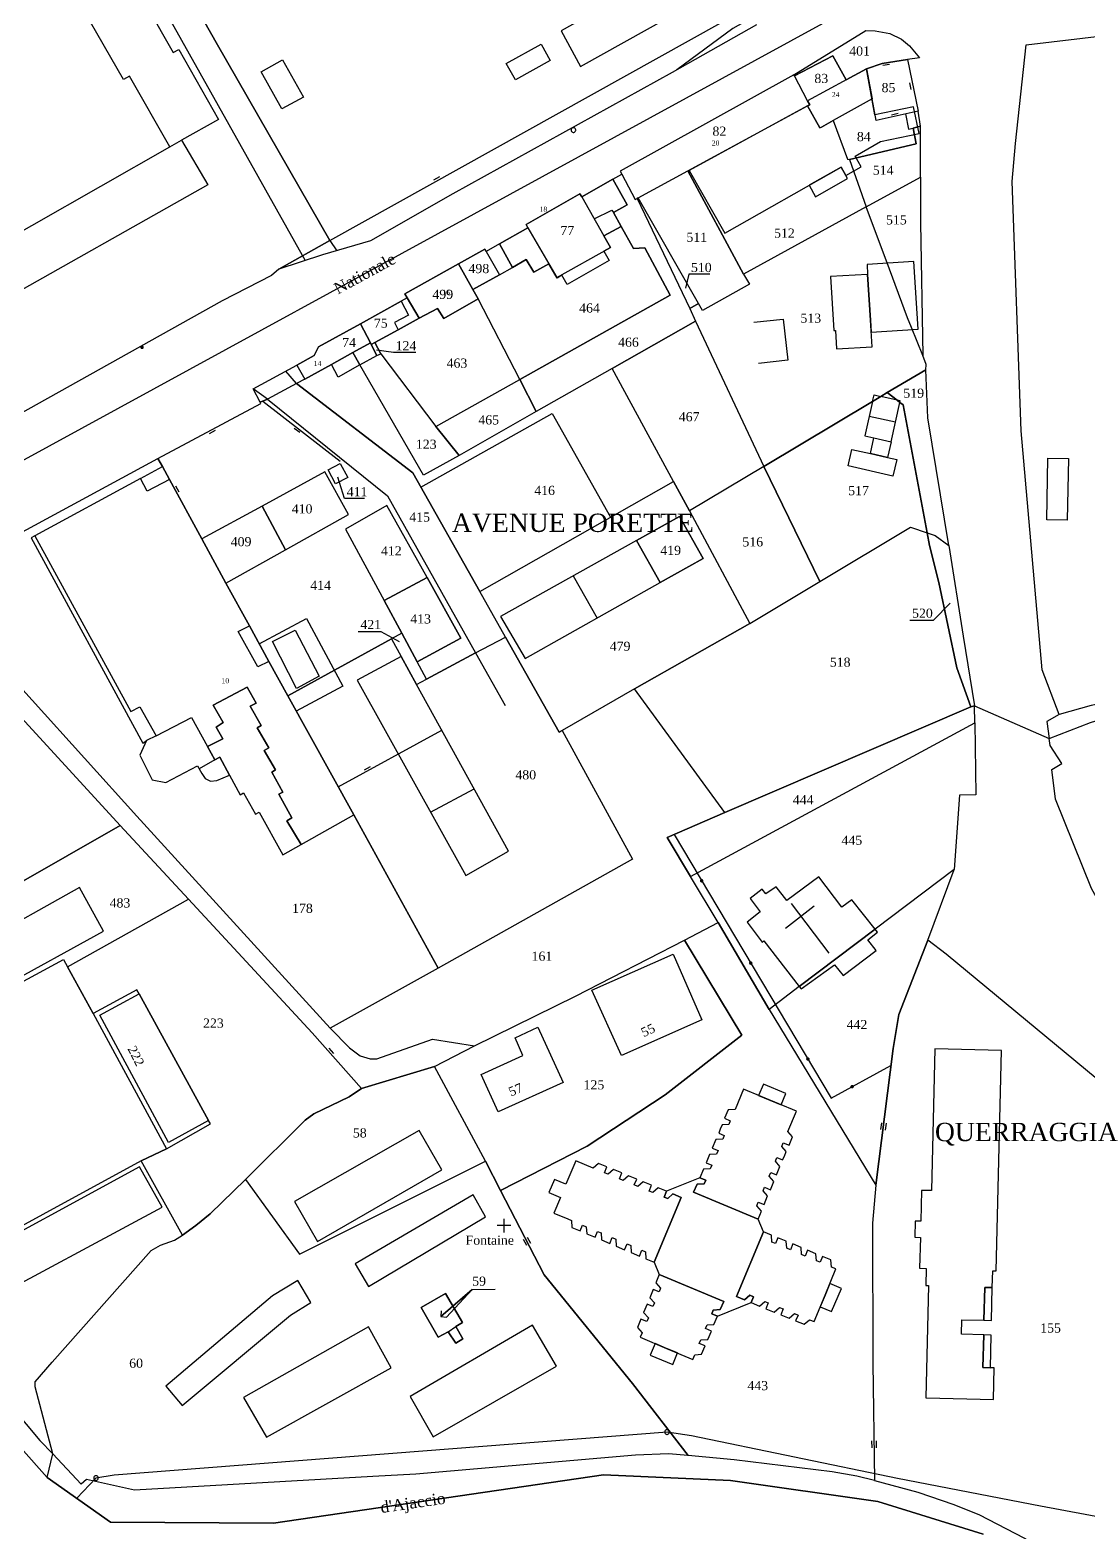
# Model space of a CAD drawing. Extents: x 1207496 to 1208323, y 6152740 to 6153721.
# Drawn here: x 1207874.5 to 1208105.9, y 6153068.9 to 6153397.5 of the extents above; entities that cross this region are included whole.
import ezdxf

# ---------------------------------------------------------------- set-up
doc = ezdxf.new("R2010")
doc.units = 0
doc.linetypes.add('CONTINU', pattern=[0])
doc.layers.get('0').update_dxf_attribs({"linetype": 'CONTINU'})
for name, color, linetype in [('1LIEUDIT', 7, 'CONTINU'), ('1PARCELLE', 7, 'CONTINU'), ('1SECTION', 7, 'CONTINU'), ('1SUBDSECT', 7, 'CONTINU'), ('1TRONFLUV', 7, 'CONTINU'), ('1TROUPARCELLE', 7, 'CONTINU'), ('1ZONCOMM', 7, 'CONTINU'), ('3BATIDUR', 7, 'CONTINU'), ('3BATILEGER', 7, 'CONTINU'), ('3BORNE', 7, 'CONTINU'), ('3CALVAIRE', 7, 'CONTINU'), ('3CALVAIRETEX', 7, 'CONTINU'), ('3CHEMIN', 7, 'CONTINU'), ('3CLOTMI', 7, 'CONTINU'), ('3CLOTNONMI', 7, 'CONTINU'), ('3EGLISE', 7, 'CONTINU'), ('3FISCLINE', 7, 'CONTINUOUS'), ('3FLECHEPAR', 7, 'CONTINU'), ('3GAZODUC', 7, 'CONTINU'), ('3LIEUDITTEX', 7, 'CONTINU'), ('3MURMI', 7, 'CONTINU'), ('3MURNONMI', 7, 'CONTINU'), ('3NUMVOIE', 7, 'CONTINU'), ('3PARCELLETEX', 7, 'CONTINU'), ('3PISCINE', 7, 'CONTINUOUS'), ('3TOPOLINE', 7, 'CONTINU'), ('3ZONCOMMTEX', 7, 'CONTINU')]:
    doc.layers.add(name, color=color, linetype=linetype)
doc.styles.get("Standard").update_dxf_attribs({"font": 'Times New Roman'})

# ---------------------------------------------------------------- blocks, each defined once
blk = doc.blocks.new('BORLIPRO')
blk.add_lwpolyline([(-0.07, 0.5), (-0.19, 0.47), (-0.31, 0.4), (-0.4, 0.31), (-0.47, 0.19), (-0.5, 0.07), (-0.5, -0.07), (-0.47, -0.19), (-0.4, -0.31), (-0.31, -0.4), (-0.19, -0.47), (-0.07, -0.5), (0.07, -0.5), (0.19, -0.47), (0.31, -0.4), (0.4, -0.31), (0.47, -0.19), (0.5, -0.07), (0.5, 0.07), (0.47, 0.19), (0.4, 0.31), (0.31, 0.4), (0.19, 0.47), (0.07, 0.5)], close=True)
blk = doc.blocks.new('CLOTMI')
at = {"const_width": 0.38}
blk.add_lwpolyline([(-0.19, 0, 1), (0.19, 0, 1)], format="xyb", close=True, dxfattribs=at)
blk = doc.blocks.new('MURNOMI')
blk.add_line((-0.75, 0.5), (0.75, 0.5))
blk = doc.blocks.new('MURMI')
for p, q in [((-0.75, 0.5), (0.75, 0.5)), ((-0.75, -0.5), (0.75, -0.5))]:
    blk.add_line(p, q)
blk = doc.blocks.new('DETATOPO')
for points in [[(-1.5, 0), (1.5, 0)], [(0, -1.5), (0, 1.5)]]:
    blk.add_lwpolyline(points)
blk = doc.blocks.new('CLOTNOMI')
at = {"const_width": 0.38}
blk.add_lwpolyline([(-0.19, 0.37, 1), (0.19, 0.37, 1)], format="xyb", close=True, dxfattribs=at)

msp = doc.modelspace()

# ---------------------------------------------------------------- linework, layer by layer
at = {"layer": '1LIEUDIT'}
for points in [[(1207775.81, 6153196.44), (1207878.24, 6153081.04), (1207879.46, 6153086.2), (1207875.61, 6153100.84), (1207875.65, 6153101.96), (1207879.35, 6153106.26), (1207901.01, 6153130.67), (1207903, 6153131.85), (1207906.11, 6153132.93), (1207907.84, 6153134.02), (1207910.77, 6153136.16), (1207913.85, 6153138.65), (1207921.56, 6153146.16), (1207934.64, 6153159.12), (1207936.55, 6153160.53), (1207944.21, 6153164.26), (1207946.92, 6153166.09), (1207962.9, 6153170.89), (1207971.65, 6153175.39), (1207993.67, 6153186.29), (1208017.52, 6153198.54), (1208024.84, 6153202.36), (1208018.79, 6153212.41), (1208013.73, 6153220.95), (1208026.29, 6153226.39), (1208080.05, 6153249.49), (1208080.85, 6153249.76), (1208097.19, 6153242.63), (1208106.24, 6153246.07)], [(1208082.8, 6153068.65), (1208059.73, 6153075.78), (1208027.53, 6153080.37), (1207999.79, 6153081.63), (1207927.74, 6153071.06), (1207892.07, 6153071.29), (1207878.24, 6153081.04), (1207879.46, 6153086.2), (1207875.61, 6153100.84), (1207875.65, 6153101.96), (1207879.35, 6153106.26), (1207901.01, 6153130.67), (1207903, 6153131.85), (1207906.11, 6153132.93), (1207907.84, 6153134.02), (1207910.77, 6153136.16), (1207913.85, 6153138.65), (1207921.56, 6153146.16), (1207934.64, 6153159.12), (1207936.55, 6153160.53), (1207944.21, 6153164.26), (1207946.92, 6153166.09), (1207962.9, 6153170.89), (1207971.65, 6153175.39), (1207971.65, 6153175.39), (1207993.67, 6153186.29), (1208017.52, 6153198.54), (1208024.84, 6153202.36), (1208018.79, 6153212.41), (1208013.73, 6153220.95), (1208026.29, 6153226.39), (1208080.05, 6153249.49), (1208080.85, 6153249.76), (1208097.19, 6153242.63), (1208106.24, 6153246.07)]]:
    msp.add_lwpolyline(points, dxfattribs=at)
at = {"layer": '1PARCELLE'}
for points in [[(1207801.03, 6153432.57), (1207871.32, 6153472.1), (1207874.55, 6153466.43), (1207915.5, 6153394.27), (1207940.05, 6153351.5), (1207928.91, 6153345.23), (1207927.25, 6153343.82), (1207916.49, 6153338.29), (1207867.15, 6153310.73), (1207837.82, 6153363.09), (1207827.27, 6153380.56), (1207803.28, 6153422.78), (1207798.49, 6153431.11), (1207801.03, 6153432.57)], [(1208057.28, 6153389.02), (1208052.8, 6153386.57), (1208049.93, 6153391.84), (1208041.54, 6153387.47), (1208041.43, 6153387.68), (1208057.12, 6153397.41), (1208059.2, 6153397.32), (1208062.35, 6153396.69), (1208064.9, 6153395.51), (1208066.7, 6153394.02), (1208068.83, 6153391.43), (1208066.2, 6153391.02), (1208060.72, 6153390.19), (1208057.28, 6153389.02)], [(1208058.49, 6153382.42), (1208049.97, 6153377.68), (1208047.41, 6153376.26), (1208047.05, 6153376.06), (1208044.37, 6153380.87), (1208044.86, 6153381.13), (1208044.4, 6153381.99), (1208041.54, 6153387.47), (1208049.93, 6153391.84), (1208052.8, 6153386.57), (1208057.28, 6153389.02), (1208058.49, 6153382.42)], [(1208068.54, 6153379.72), (1208059.36, 6153377.7), (1208058.49, 6153382.42), (1208057.28, 6153389.02), (1208060.72, 6153390.19), (1208066.2, 6153391.02), (1208068.54, 6153379.72)], [(1208018.24, 6153366.66), (1208044.37, 6153380.87), (1208044.86, 6153381.13), (1208044.4, 6153381.99), (1208041.54, 6153387.47), (1208041.43, 6153387.68), (1208003.48, 6153366.65), (1208003.84, 6153365.94), (1208006.72, 6153360.41), (1208007.18, 6153360.66), (1208007.37, 6153360.76), (1208018.24, 6153366.66)], [(1208053.56, 6153369.19), (1208068.11, 6153372.62), (1208067.44, 6153376.03), (1208069.05, 6153376.43), (1208068.54, 6153379.72), (1208059.36, 6153377.7), (1208058.49, 6153382.42), (1208049.97, 6153377.68), (1208053.14, 6153369.26), (1208053.56, 6153369.19)], [(1208057.22, 6153358.81), (1208030.39, 6153344.07), (1208018.24, 6153366.66), (1208044.37, 6153380.87), (1208047.05, 6153376.06), (1208047.41, 6153376.26), (1208049.97, 6153377.68), (1208053.14, 6153369.26), (1208053.56, 6153369.19), (1208057.22, 6153358.81)], [(1208057.22, 6153358.81), (1208069.07, 6153365.3), (1208069.05, 6153376.43), (1208067.44, 6153376.03), (1208068.11, 6153372.62), (1208053.56, 6153369.19), (1208057.22, 6153358.81)], [(1208018.68, 6153336.58), (1208019.92, 6153333.81), (1208001.68, 6153323.48), (1207985.08, 6153314.05), (1207981.5, 6153321.05), (1208014.41, 6153339.52), (1208008.85, 6153349.88), (1208006.37, 6153349.68), (1208003.67, 6153354.56), (1208002, 6153357.57), (1208005.02, 6153359.25), (1208001.85, 6153364.84), (1208003.84, 6153365.94), (1208006.72, 6153360.41), (1208007.18, 6153360.66), (1208018.68, 6153336.58)], [(1208030.39, 6153344.07), (1208031.68, 6153341.9), (1208021.45, 6153336.16), (1208020.59, 6153337.67), (1208007.37, 6153360.76), (1208018.24, 6153366.66), (1208030.39, 6153344.07)], [(1208003.67, 6153354.56), (1208002, 6153357.57), (1208005.02, 6153359.25), (1208001.85, 6153364.84), (1207995.05, 6153361.01), (1207994.61, 6153361.67), (1207982.93, 6153354.97), (1207983.3, 6153354.26), (1207977.06, 6153350.71), (1207979.92, 6153345.57), (1207982.88, 6153347.34), (1207984.61, 6153344.53), (1207987.84, 6153346.33), (1207989.59, 6153343.39), (1208001.35, 6153349.93), (1207999.91, 6153352.47), (1208003.67, 6153354.56)], [(1208069.55, 6153326.31), (1208067.09, 6153332.41), (1208066.22, 6153334.57), (1208062.27, 6153345.2), (1208057.22, 6153358.81), (1208069.07, 6153365.3), (1208069.08, 6153355.33), (1208069.55, 6153326.31)], [(1208018.68, 6153336.58), (1208020.59, 6153337.67), (1208007.37, 6153360.76), (1208007.18, 6153360.66), (1208018.68, 6153336.58)], [(1208061.81, 6153318.2), (1208070.23, 6153323.19), (1208070.33, 6153324.37), (1208069.55, 6153326.31), (1208067.09, 6153332.41), (1208066.22, 6153334.57), (1208062.27, 6153345.2), (1208057.22, 6153358.81), (1208030.39, 6153344.07), (1208031.68, 6153341.9), (1208021.45, 6153336.16), (1208020.59, 6153337.67), (1208018.68, 6153336.58), (1208019.92, 6153333.81), (1208034.85, 6153302.07), (1208058.61, 6153316.28), (1208060.41, 6153317.36), (1208061.81, 6153318.2)], [(1208003.67, 6153354.56), (1208006.37, 6153349.68), (1208008.85, 6153349.88), (1208014.41, 6153339.52), (1207981.5, 6153321.05), (1207972.46, 6153338.68), (1207971.27, 6153340.77), (1207977.06, 6153343.95), (1207979.92, 6153345.57), (1207982.88, 6153347.34), (1207984.61, 6153344.53), (1207987.84, 6153346.33), (1207989.59, 6153343.39), (1208001.35, 6153349.93), (1207999.91, 6153352.47), (1208003.67, 6153354.56)], [(1207968.1, 6153346.34), (1207971.27, 6153340.77), (1207977.06, 6153343.95), (1207979.92, 6153345.57), (1207977.06, 6153350.71), (1207974.16, 6153349.03), (1207973.87, 6153349.54), (1207968.1, 6153346.34)], [(1207968.1, 6153346.34), (1207971.27, 6153340.77), (1207972.46, 6153338.68), (1207964.9, 6153334.42), (1207963.53, 6153336.62), (1207959.56, 6153334.45), (1207956.93, 6153338.9), (1207956.38, 6153339.83), (1207968.1, 6153346.34)], [(1207946.7, 6153333.26), (1207948.88, 6153329.1), (1207949.06, 6153328.76), (1207949.87, 6153329.18), (1207954.96, 6153331.9), (1207959.56, 6153334.45), (1207956.93, 6153338.9), (1207955.64, 6153338.22), (1207946.7, 6153333.26)], [(1207981.5, 6153321.05), (1207972.46, 6153338.68), (1207964.9, 6153334.42), (1207963.53, 6153336.62), (1207959.56, 6153334.45), (1207954.96, 6153331.9), (1207949.87, 6153329.18), (1207951.19, 6153326.72), (1207963.21, 6153310.78), (1207981.5, 6153321.05)], [(1207945.03, 6153326.97), (1207940.36, 6153324.38), (1207934.55, 6153321.17), (1207932.7, 6153320.2), (1207926.37, 6153316.78), (1207924.82, 6153316.11), (1207923.3, 6153319.06), (1207932.79, 6153324.21), (1207936.56, 6153326.33), (1207937.55, 6153328.2), (1207946.7, 6153333.26), (1207948.88, 6153329.1), (1207945.03, 6153326.97)], [(1208019.92, 6153333.81), (1208034.85, 6153302.07), (1208018.57, 6153292.33), (1208015.14, 6153298.8), (1208001.68, 6153323.48), (1208019.92, 6153333.81)], [(1207945.03, 6153326.97), (1207940.36, 6153324.38), (1207934.55, 6153321.17), (1207932.7, 6153320.2), (1207958.12, 6153300.68), (1207972.76, 6153274.73), (1208015.14, 6153298.8), (1208001.68, 6153323.48), (1207985.08, 6153314.05), (1207968.29, 6153304.49), (1207960.45, 6153300.15), (1207946.59, 6153324.27), (1207945.03, 6153326.97)], [(1207945.03, 6153326.97), (1207948.88, 6153329.1), (1207949.06, 6153328.76), (1207950.32, 6153326.36), (1207951.19, 6153326.72), (1207963.21, 6153310.78), (1207968.29, 6153304.49), (1207960.45, 6153300.15), (1207946.59, 6153324.27), (1207945.03, 6153326.97)], [(1207949.06, 6153328.76), (1207950.32, 6153326.36), (1207951.19, 6153326.72), (1207949.87, 6153329.18), (1207949.06, 6153328.76)], [(1208070.51, 6153287.57), (1208072.31, 6153286.94), (1208075.25, 6153284.82), (1208070.7, 6153312.7), (1208070.23, 6153323.19), (1208061.81, 6153318.2), (1208063.96, 6153316.54), (1208064.55, 6153316.08), (1208065.27, 6153315.53), (1208070.51, 6153287.57)], [(1207932.7, 6153320.2), (1207926.37, 6153316.78), (1207952.62, 6153295.66), (1207971.84, 6153261.29), (1207978.39, 6153264.77), (1207972.76, 6153274.73), (1207958.12, 6153300.68), (1207932.7, 6153320.2)], [(1207981.5, 6153321.05), (1207985.08, 6153314.05), (1207968.29, 6153304.49), (1207963.21, 6153310.78), (1207981.5, 6153321.05)], [(1207926.67, 6153259.43), (1207922.45, 6153267.2), (1207917.33, 6153276.57), (1207930.36, 6153283.86), (1207944.1, 6153291.54), (1207938.91, 6153300.86), (1207925.22, 6153293.4), (1207912.05, 6153286.24), (1207904.96, 6153299.23), (1207903.43, 6153302.03), (1207902.42, 6153303.83), (1207924.96, 6153315.82), (1207924.82, 6153316.11), (1207926.37, 6153316.78), (1207952.62, 6153295.66), (1207971.84, 6153261.29), (1207961.14, 6153255.57), (1207959.13, 6153259.32), (1207968.67, 6153264.56), (1207961.27, 6153277.82), (1207952.49, 6153293.55), (1207943.43, 6153288.37), (1207951.88, 6153272.74), (1207955.73, 6153265.61), (1207953.47, 6153264.37), (1207930.84, 6153251.91), (1207926.67, 6153259.43)], [(1208070.51, 6153287.57), (1208065.27, 6153315.53), (1208064.55, 6153316.08), (1208063.96, 6153316.54), (1208061.81, 6153318.2), (1208060.41, 6153317.36), (1208058.61, 6153316.28), (1208034.85, 6153302.07), (1208047.09, 6153276.92), (1208066.88, 6153288.82), (1208070.51, 6153287.57)], [(1207963.66, 6153192.35), (1207940.11, 6153179.25), (1207897.83, 6153225.59), (1207852.02, 6153276.32), (1207862.48, 6153282.15), (1207902.42, 6153303.83), (1207903.43, 6153302.03), (1207904.96, 6153299.23), (1207912.05, 6153286.24), (1207917.33, 6153276.57), (1207922.45, 6153267.2), (1207926.67, 6153259.43), (1207930.84, 6153251.91), (1207945.23, 6153225.89), (1207963.66, 6153192.35)], [(1207930.36, 6153283.86), (1207944.1, 6153291.54), (1207938.91, 6153300.86), (1207925.22, 6153293.4), (1207930.36, 6153283.86)], [(1207941.26, 6153298.29), (1207939.68, 6153301.36), (1207942.27, 6153302.71), (1207943.92, 6153299.64), (1207941.26, 6153298.29)], [(1208034.85, 6153302.07), (1208018.57, 6153292.33), (1208031.76, 6153267.7), (1208047.09, 6153276.92), (1208034.85, 6153302.07)], [(1207978.39, 6153264.77), (1207972.76, 6153274.73), (1208015.14, 6153298.8), (1208018.57, 6153292.33), (1208031.76, 6153267.7), (1208006.62, 6153253.45), (1207990.81, 6153244.32), (1207990.14, 6153243.97), (1207978.39, 6153264.77)], [(1207961.27, 6153277.82), (1207952.49, 6153293.55), (1207943.43, 6153288.37), (1207951.88, 6153272.74), (1207961.27, 6153277.82)], [(1207917.33, 6153276.57), (1207930.36, 6153283.86), (1207925.22, 6153293.4), (1207912.05, 6153286.24), (1207917.33, 6153276.57)], [(1208016.42, 6153291.11), (1208006.99, 6153285.85), (1208012.2, 6153276.69), (1208021.56, 6153281.96), (1208016.42, 6153291.11)], [(1208026.29, 6153226.39), (1208006.62, 6153253.45), (1208031.76, 6153267.7), (1208047.09, 6153276.92), (1208066.88, 6153288.82), (1208070.51, 6153287.57), (1208071.03, 6153284.78), (1208073.09, 6153276.68), (1208077.04, 6153258.05), (1208080.05, 6153249.49), (1208026.29, 6153226.39)], [(1208080.85, 6153249.76), (1208080.05, 6153249.49), (1208077.04, 6153258.05), (1208073.09, 6153276.68), (1208071.03, 6153284.78), (1208070.51, 6153287.57), (1208072.31, 6153286.94), (1208075.25, 6153284.82), (1208078.43, 6153264.99), (1208080.85, 6153249.76)], [(1207959.13, 6153259.32), (1207968.67, 6153264.56), (1207961.27, 6153277.82), (1207951.88, 6153272.74), (1207955.73, 6153265.61), (1207959.13, 6153259.32)], [(1207974.03, 6153150.21), (1207962.9, 6153170.89), (1207946.92, 6153166.09), (1207936.14, 6153178.27), (1207909.16, 6153207.49), (1207894.22, 6153223.55), (1207859.77, 6153261.12), (1207848.34, 6153273.9), (1207852.02, 6153276.32), (1207897.83, 6153225.59), (1207940.11, 6153179.25), (1207944.34, 6153175), (1207946.65, 6153173.25), (1207948.81, 6153172.55), (1207950.31, 6153172.58), (1207962.42, 6153176.89), (1207971.65, 6153175.39), (1207993.67, 6153186.29), (1208017.52, 6153198.54), (1208030.05, 6153177.71), (1208013.26, 6153164.67), (1207996.27, 6153153.5), (1207977.3, 6153143.8), (1207974.03, 6153150.21)], [(1207990.81, 6153244.32), (1208006.18, 6153216.2), (1207963.66, 6153192.35), (1207945.23, 6153225.89), (1207930.84, 6153251.91), (1207953.47, 6153264.37), (1207955.57, 6153260.51), (1207958.95, 6153254.39), (1207961.14, 6153255.57), (1207971.84, 6153261.29), (1207978.39, 6153264.77), (1207990.14, 6153243.97), (1207990.81, 6153244.32)], [(1207961.14, 6153255.57), (1207959.13, 6153259.32), (1207955.73, 6153265.61), (1207953.47, 6153264.37), (1207955.57, 6153260.51), (1207958.95, 6153254.39), (1207961.14, 6153255.57)], [(1207858.89, 6153203.37), (1207894.22, 6153223.55), (1207859.77, 6153261.12), (1207835.04, 6153247.01), (1207839.35, 6153239.15), (1207849.4, 6153244.7), (1207865.91, 6153215.59), (1207855.42, 6153209.7), (1207858.89, 6153203.37)], [(1208026.29, 6153226.39), (1208006.62, 6153253.45), (1207990.81, 6153244.32), (1208006.18, 6153216.2), (1207963.66, 6153192.35), (1207940.11, 6153179.25), (1207944.34, 6153175), (1207946.65, 6153173.25), (1207948.81, 6153172.55), (1207950.31, 6153172.58), (1207962.42, 6153176.89), (1207971.65, 6153175.39), (1207993.67, 6153186.29), (1208017.52, 6153198.54), (1208024.84, 6153202.36), (1208018.79, 6153212.41), (1208013.73, 6153220.95), (1208026.29, 6153226.39)], [(1208141.28, 6153253.48), (1208167.74, 6153201.13), (1208172.77, 6153191.19), (1208171.4, 6153189.91), (1208167.32, 6153186.22), (1208160.18, 6153180.36), (1208153.14, 6153174.68), (1208139.54, 6153163.85), (1208128.45, 6153175.81), (1208121.8, 6153184.66), (1208117.43, 6153191.22), (1208111.58, 6153200.48), (1208106.41, 6153209.77), (1208098.55, 6153229.34), (1208097.76, 6153235.81), (1208099.95, 6153237.11), (1208097.41, 6153241.08), (1208097.19, 6153242.63), (1208106.24, 6153246.07), (1208112.69, 6153248.1), (1208119.95, 6153250.39), (1208130.92, 6153252.57), (1208138.05, 6153253.21), (1208141.28, 6153253.48)], [(1208026.29, 6153226.39), (1208013.73, 6153220.95), (1208018.79, 6153212.41), (1208080.96, 6153246.05), (1208080.85, 6153249.76), (1208080.05, 6153249.49), (1208026.29, 6153226.39)], [(1208024.84, 6153202.36), (1208018.79, 6153212.41), (1208080.96, 6153246.05), (1208081.15, 6153230.31), (1208077.6, 6153230.24), (1208076.43, 6153213.96), (1208059.16, 6153200.89), (1208042.6, 6153188.36), (1208036.02, 6153183.38), (1208024.84, 6153202.36)], [(1207858.89, 6153203.37), (1207867.97, 6153186.75), (1207881.81, 6153194.27), (1207882.72, 6153192.69), (1207909.16, 6153207.49), (1207894.22, 6153223.55), (1207858.89, 6153203.37)], [(1208036.02, 6153183.38), (1208059.35, 6153144.97), (1208063.07, 6153174.82), (1208064.33, 6153182.27), (1208070.71, 6153198.53), (1208076.43, 6153213.96), (1208059.16, 6153200.89), (1208042.6, 6153188.36), (1208036.02, 6153183.38)], [(1207882.72, 6153192.69), (1207909.16, 6153207.49), (1207936.14, 6153178.27), (1207946.92, 6153166.09), (1207944.21, 6153164.26), (1207936.55, 6153160.53), (1207934.64, 6153159.12), (1207921.56, 6153146.16), (1207913.85, 6153138.65), (1207910.77, 6153136.16), (1207907.84, 6153134.02), (1207898.83, 6153150.25), (1207904.32, 6153152.89), (1207913.95, 6153158.33), (1207913.51, 6153159.09), (1207898.34, 6153186.75), (1207897.86, 6153187.68), (1207888.33, 6153182.46), (1207882.72, 6153192.69)], [(1208017.52, 6153198.54), (1208024.84, 6153202.36), (1208036.02, 6153183.38), (1208059.35, 6153144.97), (1208058.59, 6153136.65), (1208058.67, 6153106.02), (1208059.02, 6153080.35), (1208055.16, 6153081.33), (1208049.75, 6153082.25), (1208028.36, 6153084.88), (1208018.31, 6153085.86), (1208006.12, 6153101.59), (1207986.85, 6153125.36), (1207977.3, 6153143.8), (1207996.27, 6153153.5), (1208013.26, 6153164.67), (1208030.05, 6153177.71), (1208017.52, 6153198.54)], [(1208059.35, 6153144.97), (1208058.59, 6153136.65), (1208058.67, 6153106.02), (1208059.02, 6153080.35), (1208068.46, 6153077.85), (1208076.34, 6153075.17), (1208082, 6153072.84), (1208091.65, 6153067.82), (1208111.74, 6153056.65), (1208113.52, 6153062.3), (1208116.01, 6153070.9), (1208117.61, 6153076.87), (1208118.11, 6153079.73), (1208122.56, 6153110.47), (1208123.53, 6153117.41), (1208129.21, 6153137.61), (1208130.78, 6153141.39), (1208118.24, 6153159.38), (1208074.72, 6153195.46), (1208070.71, 6153198.53), (1208064.33, 6153182.27), (1208063.07, 6153174.82), (1208059.35, 6153144.97)], [(1208003.71, 6153173.26), (1207997.29, 6153187.61), (1208015.03, 6153195.43), (1208021.29, 6153181.09), (1208003.71, 6153173.26)], [(1207888.33, 6153182.46), (1207904.32, 6153152.89), (1207913.95, 6153158.33), (1207913.51, 6153159.09), (1207898.34, 6153186.75), (1207897.86, 6153187.68), (1207888.33, 6153182.46)], [(1207976.8, 6153160.98), (1207973.08, 6153169.11), (1207982.16, 6153173.3), (1207980.51, 6153177.17), (1207985.49, 6153179.48), (1207991, 6153167.41), (1207976.8, 6153160.98)], [(1207946.92, 6153166.09), (1207944.21, 6153164.26), (1207936.55, 6153160.53), (1207934.64, 6153159.12), (1207921.56, 6153146.16), (1207933.42, 6153129.86), (1207974.03, 6153150.21), (1207962.9, 6153170.89), (1207946.92, 6153166.09)], [(1207907.84, 6153134.02), (1207898.83, 6153150.25), (1207855.76, 6153126.82), (1207854.37, 6153125.5), (1207850.43, 6153121.85), (1207840.36, 6153133.23), (1207839.01, 6153132.05), (1207843.61, 6153126.93), (1207845.69, 6153124.13), (1207855.5, 6153113.67), (1207864.64, 6153103.44), (1207876.69, 6153089.11), (1207879.46, 6153086.2), (1207875.61, 6153100.84), (1207875.65, 6153101.96), (1207879.35, 6153106.26), (1207901.01, 6153130.67), (1207903, 6153131.85), (1207906.11, 6153132.93), (1207907.84, 6153134.02)], [(1207886.87, 6153080.63), (1207885.65, 6153079.56), (1207879.46, 6153086.2), (1207875.61, 6153100.84), (1207875.65, 6153101.96), (1207879.35, 6153106.26), (1207901.01, 6153130.67), (1207903, 6153131.85), (1207906.11, 6153132.93), (1207907.84, 6153134.02), (1207910.77, 6153136.16), (1207913.85, 6153138.65), (1207921.56, 6153146.16), (1207933.42, 6153129.86), (1207974.03, 6153150.21), (1207977.3, 6153143.8), (1207986.85, 6153125.36), (1208006.12, 6153101.59), (1208018.31, 6153085.86), (1208013.98, 6153086.21), (1208006.82, 6153085.95), (1207958.81, 6153081.79), (1207949.39, 6153081.28), (1207897.32, 6153078.3), (1207886.87, 6153080.63)], [(1207965.27, 6153121.25), (1207959.98, 6153118.2), (1207963.7, 6153111.68), (1207965.85, 6153112.85), (1207967.52, 6153110.41), (1207969.1, 6153111.38), (1207967.58, 6153114.02), (1207969.02, 6153114.9), (1207965.27, 6153121.25)]]:
    msp.add_lwpolyline(points, close=True, dxfattribs=at)
for points in [[(1208033.22, 6153398.6), (1208014.78, 6153388.19), (1207966.9, 6153361.65), (1207948.91, 6153351.37), (1207938.41, 6153348.3), (1207928.91, 6153345.23), (1207940.05, 6153351.5), (1207915.5, 6153394.27), (1207874.55, 6153466.43)], [(1208106.4, 6153249.8), (1208099.37, 6153247.85), (1208095.66, 6153257.6), (1208091.08, 6153309.88), (1208089.14, 6153364.39), (1208089.81, 6153372.65), (1208092.15, 6153394.23), (1208140.16, 6153399.94)], [(1207867.97, 6153186.75), (1207881.81, 6153194.27), (1207882.72, 6153192.69), (1207888.33, 6153182.46), (1207904.32, 6153152.89), (1207898.83, 6153150.25), (1207855.76, 6153126.82)]]:
    msp.add_lwpolyline(points, dxfattribs=at)
at = {"layer": '1SECTION'}
msp.add_lwpolyline([(1208082.8, 6153068.65), (1208059.73, 6153075.78), (1208027.53, 6153080.37), (1207999.79, 6153081.63), (1207927.74, 6153071.06), (1207892.07, 6153071.29), (1207878.24, 6153081.04), (1207775.81, 6153196.44)], dxfattribs=at)
at = {"layer": '1SUBDSECT'}
msp.add_lwpolyline([(1208082.8, 6153068.65), (1208059.73, 6153075.78), (1208027.53, 6153080.37), (1207999.79, 6153081.63), (1207927.74, 6153071.06), (1207892.07, 6153071.29), (1207878.24, 6153081.04), (1207775.81, 6153196.44)], dxfattribs=at)
at = {"layer": '1TRONFLUV'}
msp.add_lwpolyline([(1208173.08, 6153256.73), (1208170.21, 6153256.68), (1208139.5, 6153255.55), (1208129.2, 6153254.67), (1208112.35, 6153251.07), (1208106.4, 6153249.8), (1208099.37, 6153247.85), (1208096.65, 6153246.33), (1208097.19, 6153242.63), (1208106.24, 6153246.07), (1208112.69, 6153248.1), (1208119.95, 6153250.39), (1208130.92, 6153252.57), (1208138.05, 6153253.21), (1208141.28, 6153253.48), (1208173.28, 6153255), (1208176.3, 6153255.15), (1208184.81, 6153255.41), (1208184.3, 6153256.91), (1208173.08, 6153256.73)], close=True, dxfattribs=at)
at = {"layer": '1TROUPARCELLE'}
for points in [[(1207939.68, 6153301.36), (1207942.27, 6153302.71), (1207943.92, 6153299.64), (1207941.26, 6153298.29), (1207939.68, 6153301.36)], [(1208006.99, 6153285.85), (1208016.42, 6153291.11), (1208021.56, 6153281.96), (1208012.2, 6153276.69), (1208006.99, 6153285.85)], [(1207997.29, 6153187.61), (1208015.03, 6153195.43), (1208021.29, 6153181.09), (1208003.71, 6153173.26), (1207997.29, 6153187.61)], [(1207973.08, 6153169.11), (1207982.16, 6153173.3), (1207980.51, 6153177.17), (1207985.49, 6153179.48), (1207991, 6153167.41), (1207976.8, 6153160.98), (1207973.08, 6153169.11)], [(1207965.85, 6153112.85), (1207963.7, 6153111.68), (1207959.98, 6153118.2), (1207965.27, 6153121.25), (1207969.02, 6153114.9), (1207967.58, 6153114.02), (1207969.1, 6153111.38), (1207967.52, 6153110.41), (1207965.85, 6153112.85)]]:
    msp.add_lwpolyline(points, close=True, dxfattribs=at)
at = {"layer": '1ZONCOMM'}
for points in [[(1207723.94, 6153221.54), (1207736.24, 6153230.5), (1207760.65, 6153242.37), (1207808.7, 6153268.35), (1208056.45, 6153403.71), (1208086.57, 6153428.3), (1208094.53, 6153460.92), (1208097.83, 6153489.62), (1208092.53, 6153550.6), (1208070.19, 6153562.95), (1208045.87, 6153604.29), (1208038.85, 6153631.72), (1208039.44, 6153653.71), (1208049.25, 6153670.8), (1208067.58, 6153679.99)], [(1207723.94, 6153221.54), (1207736.24, 6153230.5), (1207760.65, 6153242.37), (1207808.7, 6153268.35), (1208056.45, 6153403.71), (1208086.57, 6153428.3), (1208094.53, 6153460.92), (1208097.83, 6153489.62), (1208092.53, 6153550.6), (1208070.19, 6153562.95), (1208045.87, 6153604.29), (1208038.85, 6153631.72), (1208039.44, 6153653.71), (1208049.25, 6153670.8), (1208067.58, 6153679.99)], [(1207723.94, 6153221.54), (1207736.24, 6153230.5), (1207760.65, 6153242.37), (1207808.7, 6153268.35), (1208056.45, 6153403.71), (1208086.57, 6153428.3), (1208094.53, 6153460.92), (1208097.83, 6153489.62), (1208092.53, 6153550.6), (1208070.19, 6153562.95), (1208045.87, 6153604.29), (1208038.85, 6153631.72), (1208039.44, 6153653.71), (1208049.25, 6153670.8), (1208067.58, 6153679.99)], [(1207495.5, 6153225.64), (1207500.24, 6153220.84), (1207510.27, 6153210.9), (1207522.76, 6153197.23), (1207543.34, 6153212.99), (1207562.71, 6153227.98), (1207633.79, 6153233.28), (1207654.48, 6153234.2), (1207676.51, 6153235.16), (1207703.09, 6153230.14), (1207723.94, 6153221.54), (1207775.81, 6153196.44), (1207878.24, 6153081.04), (1207892.07, 6153071.29), (1207927.74, 6153071.06), (1207999.79, 6153081.63), (1208027.53, 6153080.37), (1208059.73, 6153075.78), (1208082.8, 6153068.65)], [(1207495.5, 6153225.64), (1207500.24, 6153220.84), (1207510.27, 6153210.9), (1207522.76, 6153197.23), (1207543.34, 6153212.99), (1207562.71, 6153227.98), (1207633.79, 6153233.28), (1207654.48, 6153234.2), (1207676.51, 6153235.16), (1207703.09, 6153230.14), (1207723.94, 6153221.54), (1207775.81, 6153196.44), (1207878.24, 6153081.04), (1207892.07, 6153071.29), (1207927.74, 6153071.06), (1207999.79, 6153081.63), (1208027.53, 6153080.37), (1208059.73, 6153075.78), (1208082.8, 6153068.65)], [(1207495.5, 6153225.64), (1207500.24, 6153220.84), (1207510.27, 6153210.9), (1207522.76, 6153197.23), (1207543.34, 6153212.99), (1207562.71, 6153227.98), (1207633.79, 6153233.28), (1207654.48, 6153234.2), (1207676.51, 6153235.16), (1207703.09, 6153230.14), (1207723.94, 6153221.54), (1207775.81, 6153196.44), (1207878.24, 6153081.04), (1207892.07, 6153071.29), (1207927.74, 6153071.06), (1207999.79, 6153081.63), (1208027.53, 6153080.37), (1208059.73, 6153075.78), (1208082.8, 6153068.65)], [(1207495.5, 6153225.64), (1207500.24, 6153220.84), (1207510.27, 6153210.9), (1207522.76, 6153197.23), (1207543.34, 6153212.99), (1207562.71, 6153227.98), (1207633.79, 6153233.28), (1207654.48, 6153234.2), (1207676.51, 6153235.16), (1207703.09, 6153230.14), (1207723.94, 6153221.54), (1207775.81, 6153196.44), (1207878.24, 6153081.04), (1207892.07, 6153071.29), (1207927.74, 6153071.06), (1207999.79, 6153081.63), (1208027.53, 6153080.37), (1208059.73, 6153075.78), (1208082.8, 6153068.65)], [(1207495.5, 6153225.64), (1207500.24, 6153220.84), (1207510.27, 6153210.9), (1207522.76, 6153197.23), (1207543.34, 6153212.99), (1207562.71, 6153227.98), (1207633.79, 6153233.28), (1207654.48, 6153234.2), (1207676.51, 6153235.16), (1207703.09, 6153230.14), (1207723.94, 6153221.54), (1207775.81, 6153196.44), (1207878.24, 6153081.04), (1207892.07, 6153071.29), (1207927.74, 6153071.06), (1207999.79, 6153081.63), (1208027.53, 6153080.37), (1208059.73, 6153075.78), (1208082.8, 6153068.65)], [(1207495.5, 6153225.64), (1207500.24, 6153220.84), (1207510.27, 6153210.9), (1207522.76, 6153197.23), (1207543.34, 6153212.99), (1207562.71, 6153227.98), (1207633.79, 6153233.28), (1207654.48, 6153234.2), (1207676.51, 6153235.16), (1207703.09, 6153230.14), (1207723.94, 6153221.54), (1207775.81, 6153196.44), (1207878.24, 6153081.04), (1207892.07, 6153071.29), (1207927.74, 6153071.06), (1207999.79, 6153081.63), (1208027.53, 6153080.37), (1208059.73, 6153075.78), (1208082.8, 6153068.65)]]:
    msp.add_lwpolyline(points, dxfattribs=at)
at = {"layer": '3BATIDUR'}
for points in [[(1207870.81, 6153432.32), (1207881.51, 6153438.49), (1207890.08, 6153423.44), (1207888.7, 6153422.69), (1207905.81, 6153392.56), (1207907.03, 6153393.25), (1207915.68, 6153377.93), (1207907.63, 6153373.42), (1207913.33, 6153363.63), (1207865.29, 6153336.5), (1207859.78, 6153346.17), (1207905.07, 6153371.95), (1207896.28, 6153387.36), (1207894.94, 6153386.65), (1207877.77, 6153416.6), (1207879.21, 6153417.39), (1207870.81, 6153432.32)], [(1207990.53, 6153397.27), (1207994.81, 6153389.49), (1208027.87, 6153407.98), (1208023.45, 6153415.84), (1207990.53, 6153397.27)], [(1207978.58, 6153390.18), (1207986.2, 6153394.38), (1207988.16, 6153390.8), (1207980.55, 6153386.61), (1207978.58, 6153390.18)], [(1207929.69, 6153390.98), (1207934.24, 6153382.83), (1207929.55, 6153380.22), (1207925.01, 6153388.37), (1207929.69, 6153390.98)], [(1208067.57, 6153380.7), (1208059.13, 6153378.92), (1208057.28, 6153389.02), (1208044.4, 6153381.99), (1208044.86, 6153381.13), (1208044.37, 6153380.87), (1208018.5, 6153366.8), (1208026.33, 6153353.05), (1208051.73, 6153367.51), (1208052.77, 6153365.67), (1208056.13, 6153367.57), (1208054.79, 6153369.92), (1208060.36, 6153373.09), (1208064.54, 6153373.97), (1208068.8, 6153374.88), (1208067.57, 6153380.7)], [(1208044.37, 6153380.87), (1208044.86, 6153381.13), (1208044.4, 6153381.99), (1208041.54, 6153387.47), (1208041.43, 6153387.68), (1208003.48, 6153366.65), (1208003.84, 6153365.94), (1208006.72, 6153360.41), (1208007.18, 6153360.66), (1208007.37, 6153360.76), (1208018.24, 6153366.66), (1208044.37, 6153380.87)], [(1208003.67, 6153354.56), (1207999.91, 6153352.47), (1208001.35, 6153349.93), (1207999.88, 6153349.11), (1208001.03, 6153347.09), (1207991.9, 6153341.86), (1207990.74, 6153343.88), (1207989.66, 6153343.26), (1207987.84, 6153346.33), (1207984.61, 6153344.53), (1207982.88, 6153347.34), (1207979.92, 6153345.57), (1207977.06, 6153350.71), (1207983.3, 6153354.26), (1207982.93, 6153354.97), (1207994.61, 6153361.67), (1207995.05, 6153361.01), (1208001.85, 6153364.84), (1208005.02, 6153359.25), (1208002, 6153357.57), (1208003.67, 6153354.56)], [(1207977.06, 6153343.95), (1207971.27, 6153340.77), (1207968.1, 6153346.34), (1207973.87, 6153349.54), (1207974.16, 6153349.03), (1207977.06, 6153343.95)], [(1207959.56, 6153334.45), (1207963.53, 6153336.62), (1207964.9, 6153334.42), (1207972.46, 6153338.68), (1207971.27, 6153340.77), (1207968.1, 6153346.34), (1207956.38, 6153339.83), (1207956.93, 6153338.9), (1207959.56, 6153334.45)], [(1208049.4, 6153343.56), (1208050.15, 6153331.78), (1208050.48, 6153331.8), (1208050.75, 6153327.75), (1208058.54, 6153328.24), (1208058.17, 6153334.03), (1208057.53, 6153344.06), (1208049.4, 6153343.56)], [(1207954.96, 6153331.9), (1207949.87, 6153329.18), (1207949.06, 6153328.76), (1207948.88, 6153329.1), (1207946.7, 6153333.26), (1207955.64, 6153338.22), (1207957.24, 6153335.14), (1207954.14, 6153333.53), (1207954.96, 6153331.9)], [(1207934.55, 6153321.17), (1207940.36, 6153324.38), (1207945.03, 6153326.97), (1207948.88, 6153329.1), (1207946.7, 6153333.26), (1207937.55, 6153328.2), (1207936.56, 6153326.33), (1207932.79, 6153324.21), (1207934.55, 6153321.17)], [(1207946.59, 6153324.27), (1207941.86, 6153321.6), (1207940.36, 6153324.38), (1207945.03, 6153326.97), (1207946.59, 6153324.27)], [(1207946.59, 6153324.27), (1207950.32, 6153326.36), (1207949.06, 6153328.76), (1207948.88, 6153329.1), (1207945.03, 6153326.97), (1207946.59, 6153324.27)], [(1208058.88, 6153308.32), (1208062.64, 6153307.45), (1208061.88, 6153304.02), (1208058.14, 6153304.88), (1208058.88, 6153308.32)], [(1208096.65, 6153290.42), (1208096.93, 6153303.9), (1208101.39, 6153303.81), (1208101.11, 6153290.33), (1208096.65, 6153290.42)], [(1207930.36, 6153283.86), (1207944.1, 6153291.54), (1207938.91, 6153300.86), (1207925.22, 6153293.4), (1207930.36, 6153283.86)], [(1207939.68, 6153301.36), (1207942.27, 6153302.71), (1207943.92, 6153299.64), (1207941.26, 6153298.29), (1207939.68, 6153301.36)], [(1207898.64, 6153299.43), (1207875.54, 6153286.88), (1207896.54, 6153248.49), (1207898.5, 6153249.5), (1207902.04, 6153243.19), (1207899.98, 6153242.13), (1207898.51, 6153238.92), (1207901.2, 6153233.58), (1207904.21, 6153233), (1207911.09, 6153236.65), (1207912.04, 6153234.91), (1207912.8, 6153233.87), (1207913.97, 6153233.26), (1207915.3, 6153233.39), (1207918.06, 6153234.58), (1207915.96, 6153238.48), (1207914.86, 6153237.94), (1207913.31, 6153240.82), (1207916.63, 6153242.51), (1207915.21, 6153245.09), (1207916.73, 6153246.09), (1207914.5, 6153249.85), (1207921.92, 6153253.82), (1207923.94, 6153250.31), (1207922.62, 6153249.65), (1207925, 6153245.41), (1207924.15, 6153244.94), (1207926.68, 6153240.55), (1207925.69, 6153239.98), (1207928.12, 6153235.73), (1207927.33, 6153235.26), (1207929.75, 6153230.84), (1207928.9, 6153230.46), (1207931.71, 6153225.27), (1207930.59, 6153224.56), (1207933.74, 6153219.42), (1207945.23, 6153225.89), (1207930.84, 6153251.91), (1207926.67, 6153259.43), (1207924.25, 6153258.23), (1207920.01, 6153265.95), (1207922.45, 6153267.2), (1207917.33, 6153276.57), (1207912.05, 6153286.24), (1207904.96, 6153299.23), (1207900.13, 6153296.69), (1207898.64, 6153299.43)], [(1207961.27, 6153277.82), (1207952.49, 6153293.55), (1207943.43, 6153288.37), (1207951.88, 6153272.74), (1207961.27, 6153277.82)], [(1207930.36, 6153283.86), (1207925.22, 6153293.4), (1207912.05, 6153286.24), (1207917.33, 6153276.57), (1207930.36, 6153283.86)], [(1208012.2, 6153276.69), (1208006.99, 6153285.85), (1207977.31, 6153269.28), (1207982.72, 6153260.08), (1208012.2, 6153276.69)], [(1207961.27, 6153277.82), (1207968.67, 6153264.56), (1207959.13, 6153259.32), (1207955.73, 6153265.61), (1207951.88, 6153272.74), (1207961.27, 6153277.82)], [(1207958.95, 6153254.39), (1207955.57, 6153260.51), (1207945.96, 6153255.35), (1207969.7, 6153212.63), (1207979.03, 6153217.99), (1207958.95, 6153254.39)], [(1208031.18, 6153202.43), (1208034.46, 6153198.05), (1208034.83, 6153198.34), (1208042.6, 6153188.36), (1208059.16, 6153200.89), (1208054.09, 6153207.31), (1208051.86, 6153205.71), (1208046.87, 6153212.38), (1208039.85, 6153207.17), (1208037.51, 6153210.2), (1208035.31, 6153208.63), (1208034.48, 6153209.66), (1208031.83, 6153207.61), (1208034.07, 6153204.72), (1208031.18, 6153202.43)], [(1207863.15, 6153197.64), (1207868.36, 6153188.21), (1207890.56, 6153200.47), (1207885.31, 6153210), (1207863.15, 6153197.64)], [(1208059.16, 6153200.89), (1208042.6, 6153188.36), (1208042.97, 6153187.9), (1208050.32, 6153193.08), (1208052.15, 6153190.79), (1208059.41, 6153196.22), (1208057.56, 6153198.59), (1208059.65, 6153200.28), (1208059.16, 6153200.89)], [(1207898.34, 6153186.75), (1207913.51, 6153159.09), (1207904.76, 6153154.24), (1207889.79, 6153182.14), (1207898.34, 6153186.75)], [(1208071.46, 6153143.75), (1208069.28, 6153143.79), (1208069.12, 6153137.09), (1208067.9, 6153137.11), (1208067.82, 6153133.57), (1208069.05, 6153133.54), (1208068.88, 6153126.78), (1208070.3, 6153126.75), (1208070.21, 6153123.01), (1208070.81, 6153122.99), (1208070.23, 6153098.47), (1208070.38, 6153098.47), (1208085.02, 6153098.12), (1208085.18, 6153105.01), (1208084.38, 6153105.04), (1208082.72, 6153105.08), (1208082.9, 6153112.22), (1208078.04, 6153112.34), (1208078.11, 6153115.53), (1208082.94, 6153115.4), (1208083.12, 6153122.61), (1208084.77, 6153122.57), (1208084.87, 6153126.24), (1208085.64, 6153126.22), (1208086.79, 6153174.41), (1208072.2, 6153174.77), (1208071.46, 6153143.75)], [(1208041.95, 6153161.1), (1208030.42, 6153165.92), (1208028.56, 6153161.47), (1208027.02, 6153161.38), (1208026.25, 6153159.57), (1208027.52, 6153159.03), (1208027.18, 6153158.23), (1208025.71, 6153158.15), (1208025.29, 6153157.19), (1208024.99, 6153156.29), (1208026.19, 6153155.77), (1208025.86, 6153154.98), (1208024.38, 6153154.9), (1208023.59, 6153153.06), (1208024.86, 6153152.52), (1208024.53, 6153151.73), (1208022.98, 6153151.64), (1208022.21, 6153149.83), (1208023.49, 6153149.29), (1208023.15, 6153148.5), (1208021.67, 6153148.41), (1208020.88, 6153146.57), (1208022.16, 6153146.03), (1208021.82, 6153145.25), (1208020.29, 6153145.16), (1208019.51, 6153143.38), (1208033.62, 6153137.5), (1208034.33, 6153139.29), (1208033.31, 6153140.45), (1208033.64, 6153141.25), (1208034.91, 6153140.72), (1208035.67, 6153142.58), (1208034.68, 6153143.68), (1208035.01, 6153144.49), (1208036.29, 6153143.95), (1208037.03, 6153145.78), (1208036.02, 6153146.94), (1208036.34, 6153147.73), (1208037.62, 6153147.21), (1208038.37, 6153149.05), (1208037.39, 6153150.17), (1208037.71, 6153150.96), (1208038.92, 6153150.47), (1208039.36, 6153151.32), (1208039.75, 6153152.29), (1208038.77, 6153153.4), (1208039.1, 6153154.2), (1208040.37, 6153153.68), (1208041.11, 6153155.49), (1208040.09, 6153156.66), (1208041.95, 6153161.1)], [(1207932.31, 6153141.35), (1207937.29, 6153132.63), (1207964.51, 6153148.33), (1207959.54, 6153156.9), (1207932.31, 6153141.35)], [(1207857.2, 6153126.5), (1207861.86, 6153117.85), (1207903.38, 6153140.17), (1207898.46, 6153148.93), (1207857.2, 6153126.5)], [(1208016.77, 6153142.27), (1208014.99, 6153143.02), (1208013.84, 6153142), (1208013.04, 6153142.33), (1208013.57, 6153143.6), (1208011.74, 6153144.36), (1208010.58, 6153143.34), (1208009.79, 6153143.66), (1208010.31, 6153144.95), (1208008.49, 6153145.69), (1208007.34, 6153144.67), (1208006.54, 6153144.99), (1208007.07, 6153146.28), (1208005.24, 6153147.02), (1208004.08, 6153146), (1208003.29, 6153146.34), (1208003.81, 6153147.61), (1208002, 6153148.35), (1208000.84, 6153147.33), (1208000.04, 6153147.67), (1208000.57, 6153148.95), (1207998.74, 6153149.69), (1207997.59, 6153148.67), (1207993.74, 6153150.26), (1207991.61, 6153145.13), (1207989.09, 6153146.18), (1207987.89, 6153143.31), (1207990.4, 6153142.26), (1207988.98, 6153138.85), (1207992.02, 6153137.57), (1207992.82, 6153137.24), (1207992.91, 6153135.7), (1207994.73, 6153134.93), (1207995.26, 6153136.2), (1207996.05, 6153135.87), (1207996.14, 6153134.33), (1207997.96, 6153133.55), (1207998.49, 6153134.83), (1207999.29, 6153134.5), (1207999.38, 6153132.96), (1208001.19, 6153132.19), (1208001.73, 6153133.47), (1208002.52, 6153133.13), (1208002.61, 6153131.59), (1208004.43, 6153130.82), (1208004.96, 6153132.09), (1208005.75, 6153131.76), (1208005.84, 6153130.21), (1208007.66, 6153129.44), (1208008.19, 6153130.72), (1208008.99, 6153130.38), (1208009.08, 6153128.84), (1208010.86, 6153128.11), (1208016.77, 6153142.27)], [(1207945.58, 6153127.77), (1207948.45, 6153122.81), (1207974.05, 6153138.02), (1207971.35, 6153142.85), (1207945.58, 6153127.77)], [(1208048.21, 6153120.87), (1208050.59, 6153126.64), (1208049.62, 6153127.05), (1208049.47, 6153128.61), (1208047.65, 6153129.38), (1208047.12, 6153128.09), (1208046.33, 6153128.43), (1208046.23, 6153129.97), (1208044.42, 6153130.73), (1208043.89, 6153129.45), (1208043.09, 6153129.79), (1208042.99, 6153131.33), (1208041.17, 6153132.09), (1208040.64, 6153130.82), (1208039.85, 6153131.15), (1208039.76, 6153132.68), (1208037.94, 6153133.45), (1208037.41, 6153132.18), (1208036.61, 6153132.5), (1208036.51, 6153134.05), (1208034.74, 6153134.78), (1208028.85, 6153120.61), (1208030.62, 6153119.86), (1208031.78, 6153120.87), (1208032.58, 6153120.55), (1208032.05, 6153119.27), (1208033.87, 6153118.52), (1208035.03, 6153119.54), (1208035.82, 6153119.22), (1208035.3, 6153117.94), (1208037.12, 6153117.19), (1208038.28, 6153118.21), (1208039.08, 6153117.88), (1208038.54, 6153116.6), (1208040.37, 6153115.86), (1208041.53, 6153116.88), (1208042.32, 6153116.55), (1208041.8, 6153115.27), (1208043.63, 6153114.53), (1208044.82, 6153115.5), (1208045.81, 6153115.11), (1208048.21, 6153120.87)], [(1207904.19, 6153101.04), (1207907.74, 6153096.78), (1207931.4, 6153116.51), (1207935.84, 6153119.3), (1207933.05, 6153124.11), (1207927.47, 6153120.72), (1207904.19, 6153101.04)], [(1208025.33, 6153117.73), (1208026.11, 6153119.5), (1208011.99, 6153125.38), (1208011.28, 6153123.59), (1208012.3, 6153122.43), (1208011.98, 6153121.64), (1208010.7, 6153122.16), (1208009.95, 6153120.31), (1208010.93, 6153119.2), (1208010.6, 6153118.4), (1208009.32, 6153118.93), (1208008.58, 6153117.1), (1208009.61, 6153115.94), (1208009.27, 6153115.15), (1208008, 6153115.67), (1208007.25, 6153113.82), (1208008.23, 6153112.69), (1208007.8, 6153111.68), (1208013.56, 6153109.27), (1208019.32, 6153106.87), (1208019.74, 6153107.89), (1208021.24, 6153107.99), (1208022.03, 6153109.82), (1208020.75, 6153110.36), (1208021.09, 6153111.15), (1208022.63, 6153111.24), (1208023.4, 6153113.05), (1208022.12, 6153113.59), (1208022.46, 6153114.39), (1208023.94, 6153114.47), (1208024.73, 6153116.3), (1208023.46, 6153116.85), (1208023.79, 6153117.64), (1208025.33, 6153117.73)], [(1207921.17, 6153098.51), (1207926.2, 6153089.88), (1207953.45, 6153105.03), (1207948.48, 6153113.97), (1207921.17, 6153098.51)], [(1207957.57, 6153098.78), (1207962.6, 6153089.91), (1207989.51, 6153105.38), (1207984.31, 6153114.36), (1207957.57, 6153098.78)]]:
    msp.add_lwpolyline(points, close=True, dxfattribs=at)
at = {"layer": '3BATILEGER'}
for points in [[(1208052.77, 6153365.67), (1208051.73, 6153367.51), (1208044.74, 6153363.53), (1208046.16, 6153361.04), (1208053.15, 6153365.02), (1208052.77, 6153365.67)], [(1208057.4, 6153346.24), (1208057.53, 6153344.06), (1208058.17, 6153334.03), (1208058.33, 6153331.42), (1208068.54, 6153332.06), (1208067.6, 6153346.88), (1208057.4, 6153346.24)], [(1208058.88, 6153308.32), (1208062.64, 6153307.45), (1208064.55, 6153316.08), (1208063.96, 6153316.54), (1208060.41, 6153317.36), (1208058.61, 6153316.28), (1208056.88, 6153308.79), (1208058.88, 6153308.32)], [(1208058.93, 6153317.69), (1208060.41, 6153317.36), (1208058.61, 6153316.28), (1208058.93, 6153317.69)], [(1208063.96, 6153316.54), (1208064.55, 6153316.08), (1208064.62, 6153316.39), (1208063.96, 6153316.54)], [(1208054.1, 6153305.8), (1208058.14, 6153304.88), (1208061.88, 6153304.02), (1208063.94, 6153303.56), (1208063.05, 6153299.96), (1208053.3, 6153302.17), (1208054.1, 6153305.8)], [(1207898.64, 6153299.43), (1207903.43, 6153302.03), (1207904.96, 6153299.23), (1207900.13, 6153296.69), (1207898.64, 6153299.43)], [(1207918.06, 6153234.58), (1207920.39, 6153230.25), (1207921.18, 6153230.68), (1207923.75, 6153226.04), (1207924.61, 6153226.48), (1207929.77, 6153217.19), (1207933.74, 6153219.42), (1207930.59, 6153224.56), (1207931.71, 6153225.27), (1207928.9, 6153230.46), (1207929.75, 6153230.84), (1207927.33, 6153235.26), (1207928.12, 6153235.73), (1207925.69, 6153239.98), (1207926.68, 6153240.55), (1207924.15, 6153244.94), (1207925, 6153245.41), (1207922.62, 6153249.65), (1207923.94, 6153250.31), (1207921.92, 6153253.82), (1207914.5, 6153249.85), (1207916.73, 6153246.09), (1207915.21, 6153245.09), (1207916.63, 6153242.51), (1207913.31, 6153240.82), (1207914.86, 6153237.94), (1207915.96, 6153238.48), (1207918.06, 6153234.58)], [(1208039.66, 6153165.01), (1208034.75, 6153167.05), (1208033.7, 6153164.54), (1208038.62, 6153162.49), (1208039.66, 6153165.01)], [(1208033.62, 6153137.5), (1208019.51, 6153143.38), (1208020.29, 6153145.16), (1208021.82, 6153145.25), (1208022.16, 6153146.03), (1208020.88, 6153146.57), (1208013.57, 6153143.6), (1208013.04, 6153142.33), (1208013.84, 6153142), (1208014.99, 6153143.02), (1208016.77, 6153142.27), (1208010.86, 6153128.11), (1208011.99, 6153125.38), (1208026.11, 6153119.5), (1208025.33, 6153117.73), (1208023.79, 6153117.64), (1208023.46, 6153116.85), (1208024.73, 6153116.3), (1208032.05, 6153119.27), (1208032.58, 6153120.55), (1208031.78, 6153120.87), (1208030.62, 6153119.86), (1208028.85, 6153120.61), (1208034.74, 6153134.78), (1208033.62, 6153137.5)], [(1208051.79, 6153122.35), (1208049.25, 6153123.42), (1208048.21, 6153120.87), (1208047.15, 6153118.34), (1208049.66, 6153117.3), (1208051.79, 6153122.35)], [(1208082.94, 6153115.4), (1208084.6, 6153115.36), (1208084.77, 6153122.57), (1208083.12, 6153122.61), (1208082.94, 6153115.4)], [(1208016, 6153108.26), (1208013.56, 6153109.27), (1208011.08, 6153110.31), (1208010.04, 6153107.79), (1208014.96, 6153105.74), (1208016, 6153108.26)], [(1208082.72, 6153105.08), (1208084.38, 6153105.04), (1208084.54, 6153112.18), (1208082.9, 6153112.22), (1208082.72, 6153105.08)]]:
    msp.add_lwpolyline(points, close=True, dxfattribs=at)
at = {"layer": '3CHEMIN'}
for points in [[(1207882.24, 6153440.53), (1207934.61, 6153347.07)], [(1207940.05, 6153351.5), (1208054.35, 6153415.23), (1208059.01, 6153417.84), (1208066.84, 6153423.95), (1208070.8, 6153428.85), (1208075.09, 6153434.57)], [(1208066.07, 6153419.83), (1208056.76, 6153413.99), (1208028.09, 6153397.84), (1208015.81, 6153388.77)], [(1207940.05, 6153351.5), (1207941.52, 6153349.2)], [(1207926.37, 6153316.78), (1207923.3, 6153319.06)], [(1207925.4, 6153316.36), (1207942.28, 6153303.24)], [(1208015.24, 6153221.61), (1208049.56, 6153163.96), (1208062.6, 6153171.08)]]:
    msp.add_lwpolyline(points, dxfattribs=at)
at = {"layer": '3EGLISE'}
for points in [[(1208039.61, 6153201.12), (1208045.87, 6153206.04)], [(1208040.84, 6153206.54), (1208049.08, 6153195.7)]]:
    msp.add_lwpolyline(points, dxfattribs=at)
at = {"layer": '3FISCLINE'}
for points in [[(1208065.83, 6153379.13), (1208066.47, 6153375.79), (1208067.44, 6153376.03)], [(1207905.07, 6153371.95), (1207907.63, 6153373.42)], [(1207995.05, 6153361.01), (1207999.91, 6153352.47)], [(1207997.8, 6153356.17), (1208001.63, 6153358.12), (1208002, 6153357.57)], [(1207983.3, 6153354.26), (1207987.84, 6153346.33)], [(1208032.65, 6153333.6), (1208039.06, 6153334.26), (1208040.1, 6153325.27), (1208033.66, 6153324.56)], [(1207932.7, 6153320.2), (1207930.38, 6153322.92)], [(1207959.87, 6153297.57), (1207988.58, 6153313.64), (1208001.34, 6153290.97)], [(1208057.87, 6153313.07), (1208063.61, 6153311.84)], [(1207875.54, 6153286.88), (1207874.78, 6153286.49), (1207899.13, 6153241.61), (1207899.98, 6153242.13)], [(1207993.17, 6153278.14), (1207998.43, 6153268.93)], [(1207971.84, 6153261.29), (1207978.34, 6153249.81)], [(1207902.04, 6153243.19), (1207909.81, 6153247.15), (1207913.31, 6153240.82)], [(1207941.83, 6153232.04), (1207964.46, 6153244.42)], [(1207914.86, 6153237.94), (1207911.45, 6153235.99)], [(1207962, 6153226.48), (1207971.54, 6153231.58)], [(1207965.85, 6153112.85), (1207967.58, 6153114.02)]]:
    msp.add_lwpolyline(points, dxfattribs=at)
at = {"layer": '3FLECHEPAR'}
for points in [[(1208023.06, 6153344.07), (1208018.44, 6153344.07), (1208017.71, 6153341.07)], [(1207958.83, 6153326.95), (1207953.93, 6153326.96), (1207950.21, 6153327.52)], [(1207947.59, 6153295.05), (1207943.24, 6153295.05), (1207941.79, 6153299.75)], [(1208066.77, 6153268.48), (1208071.94, 6153268.47), (1208075.59, 6153272.16)], [(1207946.23, 6153266.01), (1207951.13, 6153266), (1207955.18, 6153263.83)], [(1207964.34, 6153117.5), (1207964.25, 6153116.22), (1207971.12, 6153122.16), (1207964.25, 6153116.22), (1207965.53, 6153116.12), (1207971.12, 6153122.16), (1207976.13, 6153122.19)]]:
    msp.add_lwpolyline(points, dxfattribs=at)
at = {"layer": '3GAZODUC'}
msp.add_lwpolyline([(1208116.01, 6153070.9), (1208095.27, 6153074.78), (1208064.06, 6153080.84), (1208019.02, 6153090.12), (1208013.69, 6153090.97), (1207892.9, 6153081.54), (1207888.92, 6153080.91), (1207884.75, 6153076.53)], dxfattribs=at)
at = {"layer": '3PISCINE'}
msp.add_lwpolyline([(1207927.46, 6153263.78), (1207932.43, 6153266.3), (1207937.71, 6153256.21), (1207932.74, 6153253.51), (1207927.46, 6153263.78)], close=True, dxfattribs=at)
at = {"layer": '3TOPOLINE'}
msp.add_lwpolyline([(1207924.59, 6153263.26), (1207934.94, 6153268.83), (1207942.88, 6153254.05), (1207932.69, 6153248.57)], dxfattribs=at)

# ---------------------------------------------------------------- block references
at = {"layer": '3BORNE'}
for p in [(1207993.25, 6153375.61), (1208013.69, 6153090.97), (1207888.92, 6153080.91)]:
    msp.add_blockref('BORLIPRO', p, dxfattribs=at)
at = {"layer": '3CALVAIRE', "rotation": 90}
msp.add_blockref('DETATOPO', (1207978.1, 6153136.12), dxfattribs=at)
at = {"layer": '3CLOTMI'}
for p, rotation in [((1208021.26, 6153211.49), 300.8), ((1208031.99, 6153193.49), 300.8), ((1208044.47, 6153172.51), 300.8), ((1208054.14, 6153166.47), 28.7)]:
    msp.add_blockref('CLOTMI', p, dxfattribs=dict(at, rotation=rotation))
at = {"layer": '3CLOTNONMI', "rotation": 209.3}
msp.add_blockref('CLOTNOMI', (1207898.81, 6153328.42), dxfattribs=at)
at = {"layer": '3MURMI'}
for p, rotation in [((1208060.95, 6153157.79), 263), ((1207983.06, 6153132.69), 297.5), ((1208058.91, 6153088.29), 270.8)]:
    msp.add_blockref('MURMI', p, dxfattribs=dict(at, rotation=rotation))
at = {"layer": '3MURNONMI'}
for p, rotation in [((1208061.51, 6153390.31), 188.8), ((1208067.38, 6153385.33), 101.8), ((1208063.55, 6153378.64), 12.5), ((1207963.62, 6153364.66), 29.2), ((1207914.06, 6153310.02), 208.1), ((1207933.16, 6153310.32), 142.3), ((1207906.22, 6153296.92), 298.7), ((1207948.51, 6153235.7), 28.7), ((1207939.95, 6153173.97), 311.6)]:
    msp.add_blockref('MURNOMI', p, dxfattribs=dict(at, rotation=rotation))

# ---------------------------------------------------------------- texts
at = {"layer": '3CALVAIRETEX'}
msp.add_text('Fontaine', height=2, dxfattribs=at).set_placement((1207969.68, 6153131.92))
at = {"layer": '3LIEUDITTEX'}
for s, p in [('AVENUE PORETTE', (1207966.69, 6153287.75)), ('QUERRAGGIA', (1208072.23, 6153154.57))]:
    msp.add_text(s, height=4, dxfattribs=at).set_placement(p)
at = {"layer": '3NUMVOIE'}
for s, p in [('24', (1208049.71, 6153382.81)), ('20', (1208023.47, 6153372.23)), ('18', (1207985.84, 6153357.75)), ('16', (1207964.57, 6153339.59)), ('14', (1207936.51, 6153324.05)), ('10', (1207916.34, 6153254.68))]:
    msp.add_text(s, height=1.1, dxfattribs=at).set_placement(p)
at = {"layer": '3PARCELLETEX'}
for s, p in [('401', (1208053.5, 6153391.89)), ('83', (1208045.89, 6153385.89)), ('85', (1208060.57, 6153383.89)), ('82', (1208023.62, 6153374.37)), ('84', (1208055.18, 6153373.18)), ('514', (1208058.65, 6153365.84)), ('515', (1208061.54, 6153354.98)), ('77', (1207990.41, 6153352.67)), ('511', (1208017.93, 6153351.17)), ('512', (1208037.08, 6153352.08)), ('498', (1207970.32, 6153344.33)), ('510', (1208018.92, 6153344.57)), ('499', (1207962.43, 6153338.69)), ('464', (1207994.49, 6153335.71)), ('75', (1207949.63, 6153332.39)), ('513', (1208042.84, 6153333.48)), ('74', (1207942.71, 6153328.16)), ('466', (1208003, 6153328.23)), ('124', (1207954.39, 6153327.46)), ('463', (1207965.53, 6153323.66)), ('519', (1208065.33, 6153317.08)), ('465', (1207972.46, 6153311.25)), ('467', (1208016.26, 6153311.94)), ('123', (1207958.82, 6153305.92)), ('411', (1207943.71, 6153295.55)), ('416', (1207984.68, 6153295.83)), ('517', (1208053.27, 6153295.78)), ('410', (1207931.69, 6153291.8)), ('415', (1207957.37, 6153290.01)), ('409', (1207918.36, 6153284.63)), ('412', (1207951.19, 6153282.62)), ('419', (1208012.22, 6153282.73)), ('516', (1208030.16, 6153284.58)), ('414', (1207935.74, 6153275.09)), ('520', (1208067.23, 6153268.98)), ('421', (1207946.69, 6153266.51)), ('413', (1207957.59, 6153267.74)), ('479', (1208001.17, 6153261.76)), ('518', (1208049.26, 6153258.28)), ('480', (1207980.56, 6153233.66)), ('444', (1208041.18, 6153228.21)), ('445', (1208051.82, 6153219.35)), ('483', (1207891.9, 6153205.65)), ('178', (1207931.77, 6153204.47)), ('161', (1207984.1, 6153194.01)), ('223', (1207912.31, 6153179.38)), ('442', (1208052.93, 6153179.06)), ('125', (1207995.46, 6153165.89)), ('58', (1207945.05, 6153155.37)), ('59', (1207971.12, 6153122.96)), ('155', (1208095.23, 6153112.72)), ('60', (1207896.18, 6153105.02)), ('443', (1208031.25, 6153100.13))]:
    msp.add_text(s, height=2, dxfattribs=at).set_placement(p)
for s, rotation, p in [('55', 25.2, (1208008.6, 6153177.28)), ('222', 296.8, (1207895.76, 6153174.77)), ('57', 23.3, (1207979.6, 6153164.3))]:
    msp.add_text(s, height=2, rotation=rotation, dxfattribs=at).set_placement(p)
at = {"layer": '3ZONCOMMTEX'}
for s, rotation, p in [('Nationale', 28.6, (1207941.79, 6153339.63)), ('Nationale', 28.6, (1207941.79, 6153339.63)), ('Nationale', 28.6, (1207941.79, 6153339.63)), ("d'Ajaccio", 8.4, (1207951.27, 6153073.25)), ("d'Ajaccio", 8.4, (1207951.27, 6153073.25)), ("d'Ajaccio", 8.4, (1207951.27, 6153073.25)), ("d'Ajaccio", 8.4, (1207951.27, 6153073.25)), ("d'Ajaccio", 8.4, (1207951.27, 6153073.25)), ("d'Ajaccio", 8.4, (1207951.27, 6153073.25))]:
    msp.add_text(s, height=2.5, rotation=rotation, dxfattribs=at).set_placement(p)

doc.saveas('drawing.dxf')
